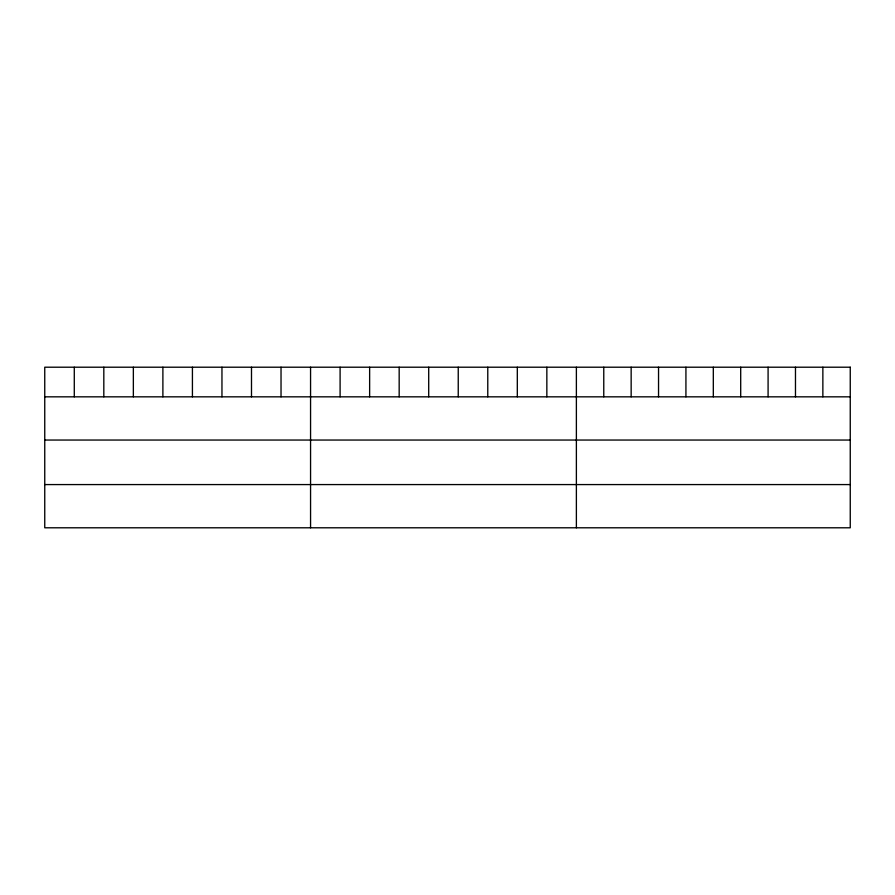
<?xml version="1.0" encoding="UTF-8"?>
<svg xmlns="http://www.w3.org/2000/svg" width="895" height="895" viewBox="0 0 895 895"><rect width="100%" height="100%" fill="white"/><g stroke="black" fill="none" stroke-linecap="round" stroke-linejoin="round"><path stroke-width="1.34" d="M44.75 396.832L850.25 396.832M44.75 440.049L850.25 440.049M44.75 484.575L850.25 484.575M822.863 367.207L822.863 396.832M795.476 367.207L795.476 396.832M768.089 367.207L768.089 396.832M740.702 367.207L740.702 396.832M713.315 367.207L713.315 396.832M685.928 367.207L685.928 396.832M658.541 367.207L658.541 396.832M631.154 367.207L631.154 396.832M603.767 367.207L603.767 396.832M576.38 367.207L576.38 527.793M546.845 367.207L546.845 396.832M517.31 367.207L517.31 396.832M487.775 367.207L487.775 396.832M458.24 367.207L458.24 396.832M428.705 367.207L428.705 396.832M399.17 367.207L399.17 396.832M369.635 367.207L369.635 396.832M340.1 367.207L340.1 396.832M310.565 367.207L310.565 527.793M281.03 367.207L281.03 396.832M251.495 367.207L251.495 396.832M221.96 367.207L221.96 396.832M192.425 367.207L192.425 396.832M162.89 367.207L162.89 396.832M133.355 367.207L133.355 396.832M103.82 367.207L103.82 396.832M74.285 367.207L74.285 396.832M850.25 367.207L44.75 367.207L44.75 527.793L850.25 527.793L850.25 367.207"/></g></svg>
